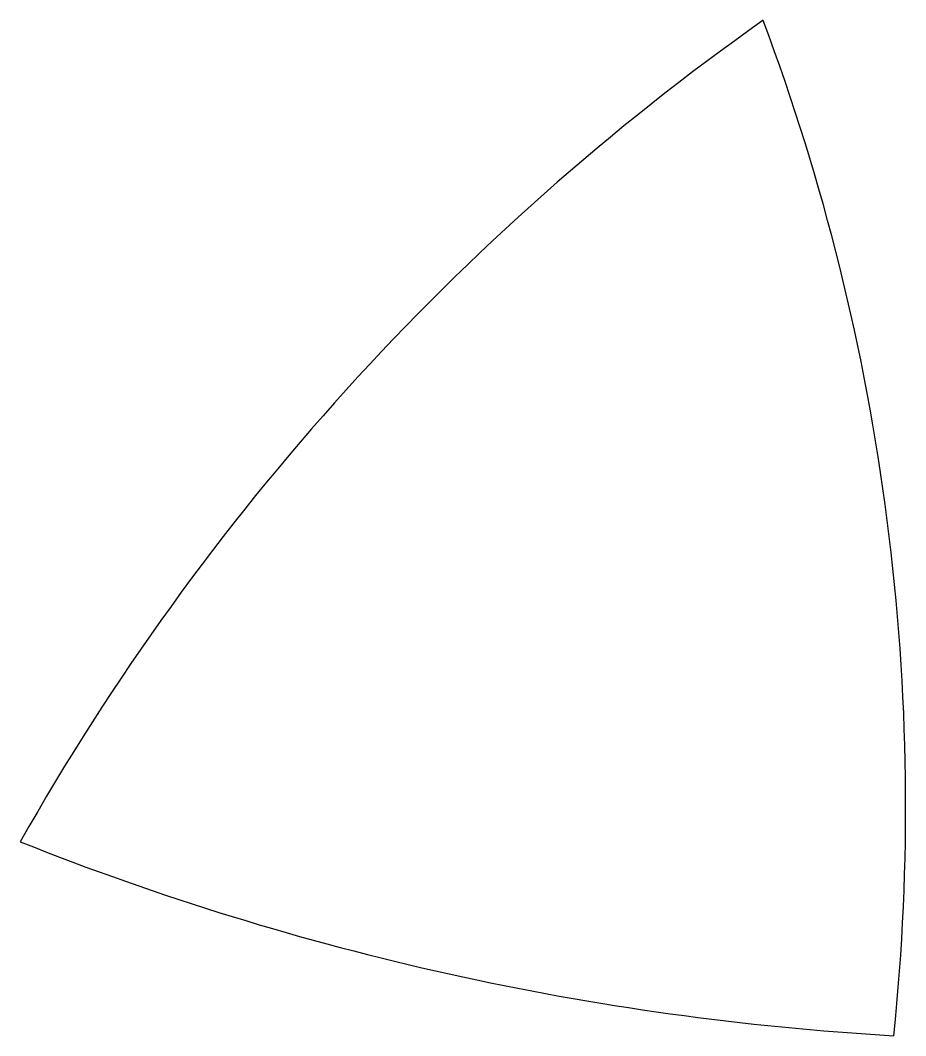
# Model space of a CAD drawing. Header units: millimetres. Extents: x -147 to -50, y -107 to 5.
import ezdxf

# ---------------------------------------------------------------- set-up
doc = ezdxf.new("R2010")
doc.units = ezdxf.units.MM

msp = doc.modelspace()

# ---------------------------------------------------------------- linework, layer by layer
at = {"color": 7, "linetype": 'Continuous', "lineweight": 25}
for centre, radius, start, end in [((94.22, -222.27), 277.68, 125.2047, 150.5171), ((-295.94, -81.7), 245.73, 354.1112, 20.5642), ((-33.81, 199.81), 307.23, 248.2813, 266.699)]:
    msp.add_arc(centre, radius, start, end, dxfattribs=at)

doc.saveas('drawing.dxf')
